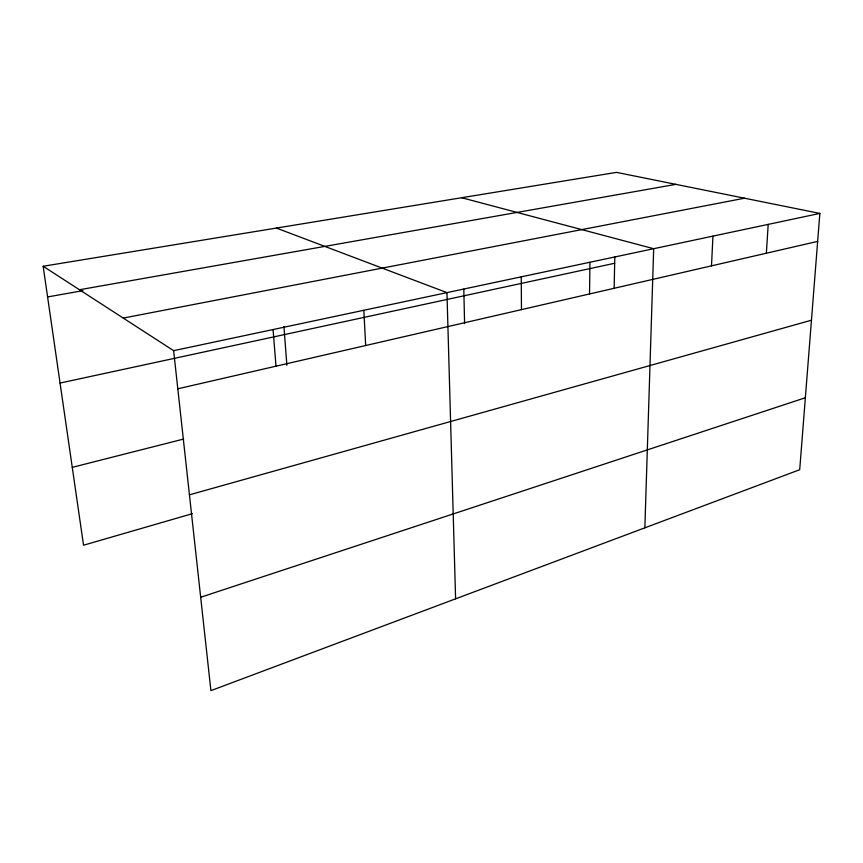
<?xml version="1.0" encoding="UTF-8"?>
<svg xmlns="http://www.w3.org/2000/svg" width="863" height="863" viewBox="0 0 863 863"><rect width="100%" height="100%" fill="white"/><g stroke="black" fill="none" stroke-linecap="round" stroke-linejoin="round"><path stroke-width="1.29" d="M589.537 293.949L589.958 262.244M614.143 288.555L614.801 256.538M644.855 527.822L653.679 248.706L461.673 197.724M711.5 265.858L712.946 236.128M766.355 253.215L768.199 224.391M43.15 266.257L616.516 172.373L819.85 213.42L799.699 469.731L210.917 690.627L173.625 350.669L43.15 266.257L83.538 545.222L192.46 513.647M200.68 597.25L805.352 397.757M189.439 494.833L811.457 320.205M72.265 467.358L183.646 439.051M177.81 388.803L817.649 241.403M60.054 383.053L614.661 263.258M173.625 350.669L819.85 213.42M123.247 318.08L744.532 198.21M79.461 289.752L675.88 184.358M47.594 296.937L82.945 290.669M276.397 228.069L446.958 292.622L455.599 598.825M273.075 329.547L275.987 366.182M283.927 326.57L286.883 365.232M363.819 310.27L365.675 345.524M463.798 289.105L464.596 323.636M521.252 276.84L521.468 309.634"/></g></svg>
